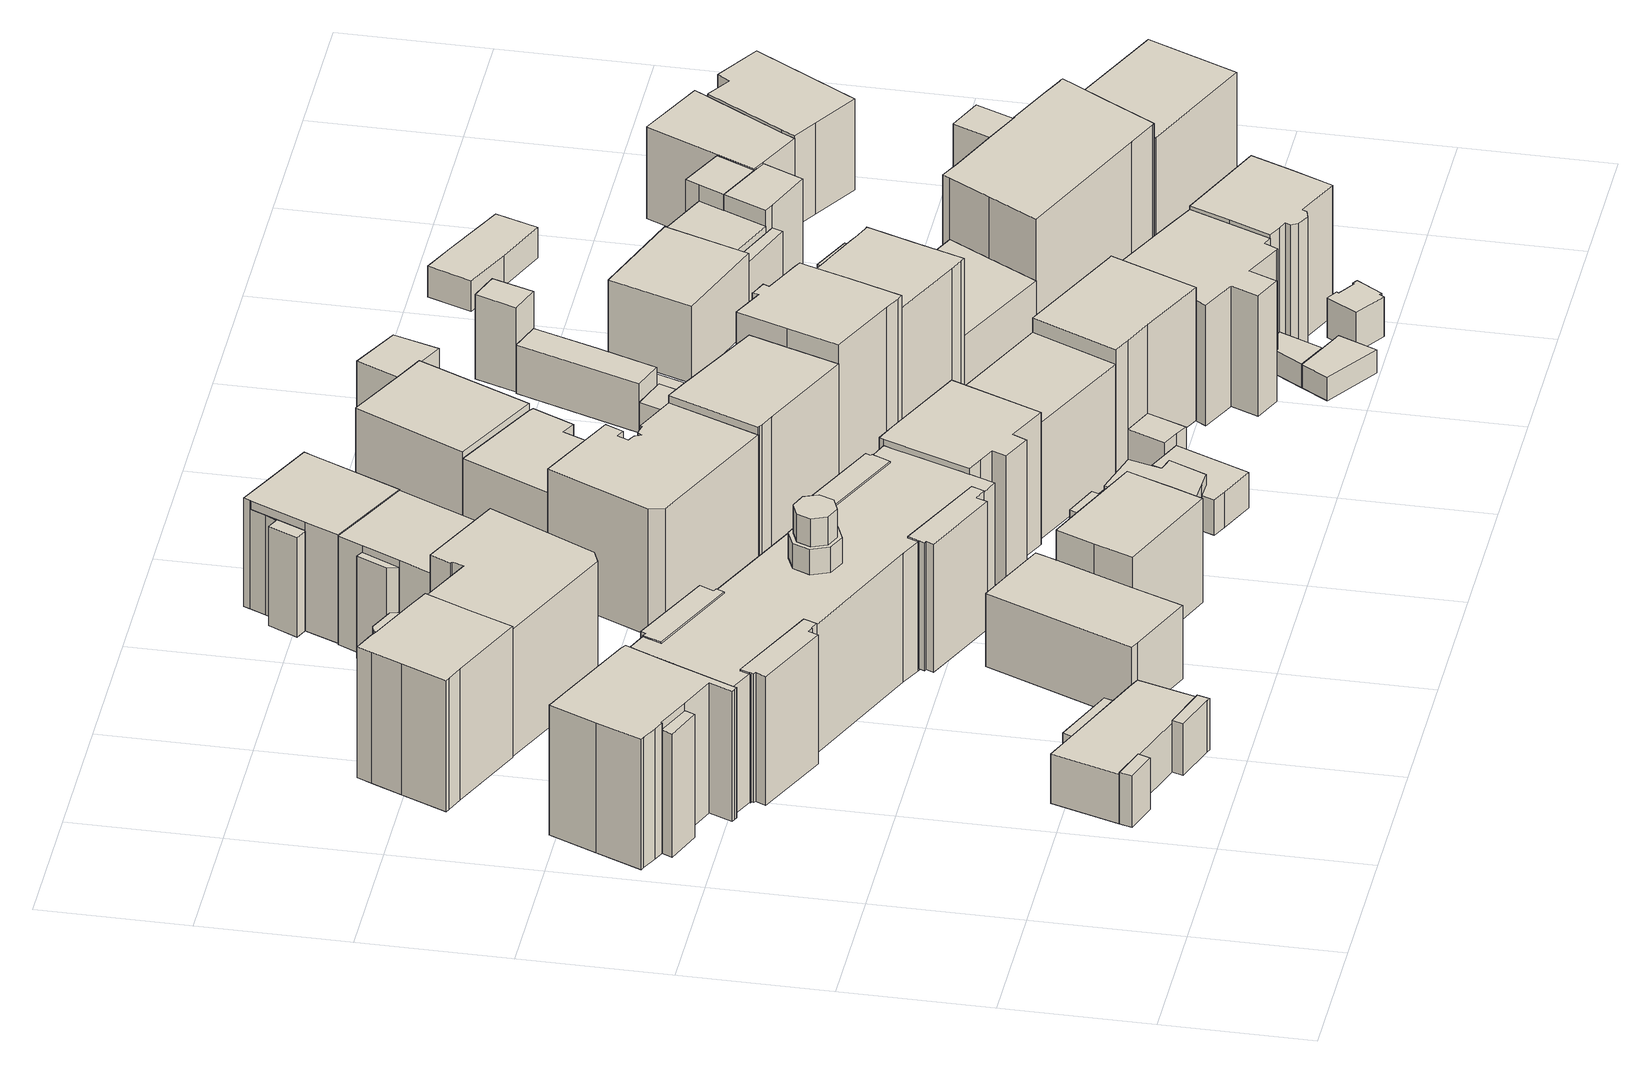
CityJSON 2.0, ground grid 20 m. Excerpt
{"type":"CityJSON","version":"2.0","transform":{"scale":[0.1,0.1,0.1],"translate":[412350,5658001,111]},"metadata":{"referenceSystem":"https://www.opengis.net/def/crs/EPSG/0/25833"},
"CityObjects":{
"building1":{"type":"Building","attributes":{"Gemeindeschluessel":14612000,"Geometrietyp2DReferenz":"3000","function":"31001_9998","roofType":"9999"},"children":["building1-1","building1-2"]},
"building1-1":{"type":"BuildingPart","attributes":{"Dachtyp_tdc":"tdcGableRoof","Dachneigung":31.34,"QualitaetDacherkennung":78,"Geometrietyp2DReferenz":"3000","measuredHeight":21.98,"roofType":"3100"},"parents":["building1"],"geometry":[{"type":"Solid","lod":"1","boundaries":[[[[0,1,2,3,4,5,6,7,8,9,10,11,12,13,14,15,16,17,18]],[[19,20,21,22,23,24,25,26,27,28,29,30,31,32,33,34,35,36,37]],[[18,20,19,0]],[[17,21,20,18]],[[16,22,21,17]],[[15,23,22,16]],[[14,24,23,15]],[[13,25,24,14]],[[12,26,25,13]],[[11,27,26,12]],[[10,28,27,11]],[[9,29,28,10]],[[8,30,29,9]],[[7,31,30,8]],[[6,32,31,7]],[[5,33,32,6]],[[4,34,33,5]],[[3,35,34,4]],[[2,36,35,3]],[[1,37,36,2]],[[0,19,37,1]]]]}]},
"building1-2":{"type":"BuildingPart","attributes":{"Dachtyp_tdc":"tdcPolyFlatRoof","Dachneigung":18.31,"QualitaetDacherkennung":36,"Geometrietyp2DReferenz":"3000","measuredHeight":18.27,"roofType":"2100"},"parents":["building1"],"geometry":[{"type":"Solid","lod":"1","boundaries":[[[[38,39,40,41,42]],[[22,43,44,24,23]],[[41,43,22,42]],[[40,44,43,41]],[[39,24,44,40]],[[38,23,24,39]],[[42,22,23,38]]]]}]},
"building2":{"type":"Building","attributes":{"Gemeindeschluessel":14612000,"Geometrietyp2DReferenz":"3000","function":"31001_9998","roofType":"9999"},"children":["building2-1","building2-2","building2-3","building2-4"]},
"building2-1":{"type":"BuildingPart","attributes":{"Dachtyp_tdc":"tdcPolyFlatRoof","Dachneigung":9.55,"QualitaetDacherkennung":53,"Geometrietyp2DReferenz":"3000","measuredHeight":7.69,"roofType":"2100"},"parents":["building2"],"geometry":[{"type":"Solid","lod":"1","boundaries":[[[[45,46,47,48,49]],[[50,51,52,53,54]],[[49,51,50,45]],[[48,52,51,49]],[[47,53,52,48]],[[46,54,53,47]],[[45,50,54,46]]]]}]},
"building2-2":{"type":"BuildingPart","attributes":{"Dachtyp_tdc":"tdcPolyFlatRoof","Dachneigung":11.74,"QualitaetDacherkennung":54,"Geometrietyp2DReferenz":"3000","measuredHeight":7.78,"roofType":"2100"},"parents":["building2"],"geometry":[{"type":"Solid","lod":"1","boundaries":[[[[55,56,57,58]],[[59,60,61,62]],[[58,60,59,55]],[[57,61,60,58]],[[56,62,61,57]],[[55,59,62,56]]]]}]},
"building2-3":{"type":"BuildingPart","attributes":{"Dachtyp_tdc":"tdcPolyFlatRoof","Dachneigung":2.65,"QualitaetDacherkennung":81,"Geometrietyp2DReferenz":"3000","measuredHeight":7.45,"roofType":"2100"},"parents":["building2"],"geometry":[{"type":"Solid","lod":"1","boundaries":[[[[63,64,65,66,67,68,69,70]],[[71,72,54,53,59,62,73,74]],[[69,72,71,70]],[[68,54,72,69]],[[67,53,54,68]],[[66,59,53,67]],[[65,62,59,66]],[[64,73,62,65]],[[63,74,73,64]],[[70,71,74,63]]]]}]},
"building2-4":{"type":"BuildingPart","attributes":{"Dachtyp_tdc":"tdcPolyFlatRoof","Dachneigung":0,"QualitaetDacherkennung":58,"Geometrietyp2DReferenz":"3000","measuredHeight":7,"roofType":"1000"},"parents":["building2"],"geometry":[{"type":"Solid","lod":"1","boundaries":[[[[75,76,77,78,79]],[[80,81,82,71,74]],[[79,81,80,75]],[[78,82,81,79]],[[77,71,82,78]],[[76,74,71,77]],[[75,80,74,76]]]]}]},
"building3":{"type":"Building","attributes":{"Gemeindeschluessel":14612000,"Geometrietyp2DReferenz":"3000","function":"31001_9998","roofType":"9999"},"children":["building3-1","building3-2"]},
"building3-1":{"type":"BuildingPart","attributes":{"Dachtyp_tdc":"tdcGableRoof","Dachneigung":33.35,"QualitaetDacherkennung":66,"Geometrietyp2DReferenz":"3000","measuredHeight":21.26,"roofType":"3100"},"parents":["building3"],"geometry":[{"type":"Solid","lod":"1","boundaries":[[[[83,84,85,86,87,88,89,90,91,92,93,94,95,96]],[[97,98,99,100,101,102,103,104,105,106,107,108,109,110]],[[96,98,97,83]],[[95,99,98,96]],[[94,100,99,95]],[[93,101,100,94]],[[92,102,101,93]],[[91,103,102,92]],[[90,104,103,91]],[[89,105,104,90]],[[88,106,105,89]],[[87,107,106,88]],[[86,108,107,87]],[[85,109,108,86]],[[84,110,109,85]],[[83,97,110,84]]]]}]},
"building3-2":{"type":"BuildingPart","attributes":{"Dachtyp_tdc":"tdcPolyFlatRoof","Dachneigung":29.99,"QualitaetDacherkennung":40,"Geometrietyp2DReferenz":"3000","measuredHeight":18.82,"roofType":"2100"},"parents":["building3"],"geometry":[{"type":"MultiSurface","lod":"1","boundaries":[[[111,112,113,114,115,116,117,118,119,120]],[[99,121,122,123,124,125,126,101,127,100]],[[120,121,99,111]],[[119,122,121,120]],[[118,123,122,119]],[[117,124,123,118]],[[116,125,124,117]],[[115,126,125,116]],[[114,101,126,115]],[[127,113,112,100]],[[111,99,100,112]]]}]},
"building4":{"type":"Building","attributes":{"name":"Rettungswache Dresden-Neustadt","Gemeindeschluessel":14612000,"QualitaetDacherkennung":100,"Geometrietyp2DReferenz":"3000","function":"31001_9998","roofType":"9999"},"children":["building4-1","building4-2","building4-3","building4-4","building4-5","building4-6","building4-7"]},
"building4-1":{"type":"BuildingPart","attributes":{"Dachtyp_tdc":"tdcGableRoof","Dachneigung":22.23,"QualitaetDacherkennung":100,"Geometrietyp2DReferenz":"3000","measuredHeight":20.16,"roofType":"3100"},"parents":["building4"],"geometry":[{"type":"Solid","lod":"1","boundaries":[[[[128,129,130,131,132,133,134,135,136,137,138,139]],[[140,141,142,143,144,145,146,147,148,149,150,151]],[[139,141,140,128]],[[138,142,141,139]],[[137,143,142,138]],[[136,144,143,137]],[[135,145,144,136]],[[134,146,145,135]],[[133,147,146,134]],[[132,148,147,133]],[[131,149,148,132]],[[130,150,149,131]],[[129,151,150,130]],[[128,140,151,129]]]]}]},
"building4-2":{"type":"BuildingPart","attributes":{"Dachtyp_tdc":"tdcGableRoof","Dachneigung":39.73,"QualitaetDacherkennung":100,"Geometrietyp2DReferenz":"3000","measuredHeight":22.32,"roofType":"3100"},"parents":["building4"],"geometry":[{"type":"Solid","lod":"1","boundaries":[[[[152,153,154,155,156,157,158,159,160,161,162,163,164,165,166,167,168,169,170,171,172,173,174,175,176,177,178]],[[179,180,181,182,183,184,185,186,187,188,189,190,191,192,193,194,195,196,197,198,199,200,201,202,203,204,205]],[[178,180,179,152]],[[177,181,180,178]],[[176,182,181,177]],[[175,183,182,176]],[[174,184,183,175]],[[173,185,184,174]],[[172,186,185,173]],[[171,187,186,172]],[[170,188,187,171]],[[169,189,188,170]],[[168,190,189,169]],[[167,191,190,168]],[[166,192,191,167]],[[165,193,192,166]],[[164,194,193,165]],[[163,195,194,164]],[[162,196,195,163]],[[161,197,196,162]],[[160,198,197,161]],[[159,199,198,160]],[[158,200,199,159]],[[157,201,200,158]],[[156,202,201,157]],[[155,203,202,156]],[[154,204,203,155]],[[153,205,204,154]],[[152,179,205,153]]]]}]},
"building4-3":{"type":"BuildingPart","attributes":{"Dachtyp_tdc":"tdcTentRoof","Dachneigung":33.72,"QualitaetDacherkennung":100,"Geometrietyp2DReferenz":"3000","measuredHeight":4.92,"roofType":"3500"},"parents":["building4"],"geometry":[{"type":"Solid","lod":"1","boundaries":[[[[206,207,208,209,210,211,212,213]],[[214,215,216,217,218,219,220,221]],[[213,215,214,206]],[[212,216,215,213]],[[211,217,216,212]],[[210,218,217,211]],[[209,219,218,210]],[[208,220,219,209]],[[207,221,220,208]],[[206,214,221,207]]]]}]},
"building4-4":{"type":"BuildingPart","attributes":{"Dachtyp_tdc":"tdcPolyFlatRoof","Dachneigung":0,"QualitaetDacherkennung":100,"Geometrietyp2DReferenz":"3000","measuredHeight":3.67,"roofType":"1000"},"parents":["building4"],"geometry":[{"type":"Solid","lod":"1","boundaries":[[[[222,223,224,225,226,227,228,229]],[[230,231,232,233,234,235,236,237]],[[229,231,230,222]],[[228,232,231,229]],[[227,233,232,228]],[[226,234,233,227]],[[225,235,234,226]],[[224,236,235,225]],[[223,237,236,224]],[[222,230,237,223]]]]}]},
"building4-5":{"type":"BuildingPart","attributes":{"Dachtyp_tdc":"tdcGableRoof","Dachneigung":22.23,"QualitaetDacherkennung":100,"Geometrietyp2DReferenz":"3000","measuredHeight":20.2,"roofType":"3100"},"parents":["building4"],"geometry":[{"type":"Solid","lod":"1","boundaries":[[[[238,239,240,241,242,243,244,245]],[[246,247,248,249,250,251,252,253]],[[245,247,246,238]],[[244,248,247,245]],[[243,249,248,244]],[[242,250,249,243]],[[241,251,250,242]],[[240,252,251,241]],[[239,253,252,240]],[[238,246,253,239]]]]}]},
"building4-6":{"type":"BuildingPart","attributes":{"Dachtyp_tdc":"tdcGableRoof","Dachneigung":22.23,"QualitaetDacherkennung":100,"Geometrietyp2DReferenz":"3000","measuredHeight":20.06,"roofType":"3100"},"parents":["building4"],"geometry":[{"type":"Solid","lod":"1","boundaries":[[[[254,255,256,257,258,259,260,261]],[[262,263,264,265,266,267,268,269]],[[261,263,262,254]],[[260,264,263,261]],[[259,265,264,260]],[[258,266,265,259]],[[257,267,266,258]],[[256,268,267,257]],[[255,269,268,256]],[[254,262,269,255]]]]}]},
"building4-7":{"type":"BuildingPart","attributes":{"Dachtyp_tdc":"tdcGableRoof","Dachneigung":22.23,"QualitaetDacherkennung":100,"Geometrietyp2DReferenz":"3000","measuredHeight":20.39,"roofType":"3100"},"parents":["building4"],"geometry":[{"type":"Solid","lod":"1","boundaries":[[[[270,271,272,273,274,275,276,277]],[[193,278,279,280,196,281,282,283]],[[277,278,193,270]],[[276,279,278,277]],[[275,280,279,276]],[[274,196,280,275]],[[273,281,196,274]],[[272,282,281,273]],[[271,283,282,272]],[[270,193,283,271]]]]}]},
"building5":{"type":"Building","attributes":{"Dachtyp_tdc":"tdcPolyFlatRoof","Gemeindeschluessel":14612000,"Dachneigung":2.91,"QualitaetDacherkennung":83,"Geometrietyp2DReferenz":"3000","measuredHeight":11.02,"function":"31001_9998","roofType":"2100"},"geometry":[{"type":"Solid","lod":"1","boundaries":[[[[284,285,286,287,288,289,290,291,292]],[[293,294,295,296,297,298,299,300,301]],[[292,294,293,284]],[[291,295,294,292]],[[290,296,295,291]],[[289,297,296,290]],[[288,298,297,289]],[[287,299,298,288]],[[286,300,299,287]],[[285,301,300,286]],[[284,293,301,285]]]]}]},
"building6":{"type":"Building","attributes":{"Dachtyp_tdc":"tdcFreeFormRoof","Gemeindeschluessel":14612000,"Dachneigung":18.65,"QualitaetDacherkennung":44,"Geometrietyp2DReferenz":"3000","measuredHeight":20.63,"function":"31001_9998","roofType":"5000"},"geometry":[{"type":"Solid","lod":"1","boundaries":[[[[302,303,304,305,306,307,308,309,310]],[[311,312,313,314,315,316,317,318,319]],[[310,312,311,302]],[[309,313,312,310]],[[308,314,313,309]],[[307,315,314,308]],[[306,316,315,307]],[[305,317,316,306]],[[304,318,317,305]],[[303,319,318,304]],[[302,311,319,303]]]]}]},
"building7":{"type":"Building","attributes":{"Gemeindeschluessel":14612000,"Geometrietyp2DReferenz":"3000","function":"31001_9998","roofType":"9999"},"children":["building7-1","building7-2"]},
"building7-1":{"type":"BuildingPart","attributes":{"Dachtyp_tdc":"tdcGableRoof","Dachneigung":30.8,"QualitaetDacherkennung":66,"Geometrietyp2DReferenz":"3000","measuredHeight":16.85,"roofType":"3100"},"parents":["building7"],"geometry":[{"type":"Solid","lod":"1","boundaries":[[[[320,321,322,323,324,325,326,327,328,329]],[[330,331,332,333,334,335,336,337,338,339]],[[329,330,339,320]],[[328,331,330,329]],[[327,332,331,328]],[[326,333,332,327]],[[325,334,333,326]],[[324,335,334,325]],[[323,336,335,324]],[[322,337,336,323]],[[321,338,337,322]],[[320,339,338,321]]]]}]},
"building7-2":{"type":"BuildingPart","attributes":{"Dachtyp_tdc":"tdcPolyFlatRoof","Dachneigung":27.62,"QualitaetDacherkennung":37,"Geometrietyp2DReferenz":"3000","measuredHeight":14.99,"roofType":"2100"},"parents":["building7"],"geometry":[{"type":"Solid","lod":"1","boundaries":[[[[340,341,342,343]],[[339,344,345,346]],[[342,344,339,343]],[[341,345,344,342]],[[340,346,345,341]],[[343,339,346,340]]]]}]},
"building8":{"type":"Building","attributes":{"Gemeindeschluessel":14612000,"Geometrietyp2DReferenz":"3000","function":"31001_9998","roofType":"9999"},"children":["building8-1","building8-2"]},
"building8-1":{"type":"BuildingPart","attributes":{"Dachtyp_tdc":"tdcPolyFlatRoof","Dachneigung":7.96,"QualitaetDacherkennung":36,"Geometrietyp2DReferenz":"3000","measuredHeight":15.25,"roofType":"2100"},"parents":["building8"],"geometry":[{"type":"Solid","lod":"1","boundaries":[[[[347,348,349,350]],[[351,352,353,354]],[[350,352,351,347]],[[349,353,352,350]],[[348,354,353,349]],[[347,351,354,348]]]]}]},
"building8-2":{"type":"BuildingPart","attributes":{"Dachtyp_tdc":"tdcGableRoof","Dachneigung":32.09,"QualitaetDacherkennung":72,"Geometrietyp2DReferenz":"3000","measuredHeight":17.97,"roofType":"3100"},"parents":["building8"],"geometry":[{"type":"Solid","lod":"1","boundaries":[[[[355,356,357,358,359,360,361,362]],[[351,363,364,365,366,367,368,352]],[[362,363,351,355]],[[361,364,363,362]],[[360,365,364,361]],[[359,366,365,360]],[[358,367,366,359]],[[357,368,367,358]],[[356,352,368,357]],[[355,351,352,356]]]]}]},
"building9":{"type":"Building","attributes":{"Gemeindeschluessel":14612000,"Geometrietyp2DReferenz":"3000","function":"31001_9998","roofType":"9999"},"children":["building9-1","building9-2"]},
"building9-1":{"type":"BuildingPart","attributes":{"Dachtyp_tdc":"tdcPolyFlatRoof","Dachneigung":6.67,"QualitaetDacherkennung":33,"Geometrietyp2DReferenz":"3000","measuredHeight":14.94,"roofType":"2100"},"parents":["building9"],"geometry":[{"type":"Solid","lod":"1","boundaries":[[[[369,370,371,372,373,374,375,376]],[[377,378,379,380,381,382,383,384]],[[376,378,377,369]],[[375,379,378,376]],[[374,380,379,375]],[[373,381,380,374]],[[372,382,381,373]],[[371,383,382,372]],[[370,384,383,371]],[[369,377,384,370]]]]}]},
"building9-2":{"type":"BuildingPart","attributes":{"Dachtyp_tdc":"tdcGableRoof","Dachneigung":32.12,"QualitaetDacherkennung":69,"Geometrietyp2DReferenz":"3000","measuredHeight":17.84,"roofType":"3100"},"parents":["building9"],"geometry":[{"type":"Solid","lod":"1","boundaries":[[[[385,386,387,388,389,390,391,392,393,394,395,396]],[[377,384,383,397,398,399,400,401,402,403,404,378]],[[396,384,377,385]],[[395,383,384,396]],[[394,397,383,395]],[[393,398,397,394]],[[392,399,398,393]],[[391,400,399,392]],[[390,401,400,391]],[[389,402,401,390]],[[388,403,402,389]],[[387,404,403,388]],[[386,378,404,387]],[[385,377,378,386]]]]}]},
"building10":{"type":"Building","attributes":{"Dachtyp_tdc":"tdcFreeFormRoof","Gemeindeschluessel":14612000,"Dachneigung":31.25,"QualitaetDacherkennung":46,"Geometrietyp2DReferenz":"3000","measuredHeight":21.63,"function":"31001_9998","roofType":"5000"},"geometry":[{"type":"Solid","lod":"1","boundaries":[[[[405,406,407,408,409,410,411,412,413,414,415,416,417,418]],[[419,420,421,422,423,424,425,426,427,428,429,430,431,432]],[[418,420,419,405]],[[417,421,420,418]],[[416,422,421,417]],[[415,423,422,416]],[[414,424,423,415]],[[413,425,424,414]],[[412,426,425,413]],[[411,427,426,412]],[[410,428,427,411]],[[409,429,428,410]],[[408,430,429,409]],[[407,431,430,408]],[[406,432,431,407]],[[405,419,432,406]]]]}]},
"building11":{"type":"Building","attributes":{"Dachtyp_tdc":"tdcFreeFormRoof","Gemeindeschluessel":14612000,"Dachneigung":33.17,"QualitaetDacherkennung":41,"Geometrietyp2DReferenz":"3000","measuredHeight":21.56,"function":"31001_9998","roofType":"5000"},"geometry":[{"type":"Solid","lod":"1","boundaries":[[[[433,434,435,436,437,438,439,440,441,442,443,444]],[[445,446,447,448,449,450,451,452,453,454,455,456]],[[444,446,445,433]],[[443,447,446,444]],[[442,448,447,443]],[[441,449,448,442]],[[440,450,449,441]],[[439,451,450,440]],[[438,452,451,439]],[[437,453,452,438]],[[436,454,453,437]],[[435,455,454,436]],[[434,456,455,435]],[[433,445,456,434]]]]}]},
"building12":{"type":"Building","attributes":{"Dachtyp_tdc":"tdcFreeFormRoof","Gemeindeschluessel":14612000,"Dachneigung":41.66,"QualitaetDacherkennung":9,"Geometrietyp2DReferenz":"3000","measuredHeight":7.85,"function":"31001_9998","roofType":"5000"},"geometry":[{"type":"Solid","lod":"1","boundaries":[[[[457,458,459,460,461,462,463,464,465,466,467,468,469]],[[470,471,472,473,474,475,476,477,478,479,480,481,482]],[[469,471,470,457]],[[468,472,471,469]],[[467,473,472,468]],[[466,474,473,467]],[[465,475,474,466]],[[464,476,475,465]],[[463,477,476,464]],[[462,478,477,463]],[[461,479,478,462]],[[460,480,479,461]],[[459,481,480,460]],[[458,482,481,459]],[[457,470,482,458]]]]}]},
"building13":{"type":"Building","attributes":{"Dachtyp_tdc":"tdcFreeFormRoof","Gemeindeschluessel":14612000,"Dachneigung":37.62,"QualitaetDacherkennung":59,"Geometrietyp2DReferenz":"3000","measuredHeight":18.32,"function":"31001_9998","roofType":"5000"},"geometry":[{"type":"Solid","lod":"1","boundaries":[[[[483,484,485,486,487,488,489]],[[490,491,492,493,494,495,496]],[[489,491,490,483]],[[488,492,491,489]],[[487,493,492,488]],[[486,494,493,487]],[[485,495,494,486]],[[484,496,495,485]],[[483,490,496,484]]]]}]},
"building14":{"type":"Building","attributes":{"Dachtyp_tdc":"tdcFreeFormRoof","Gemeindeschluessel":14612000,"Dachneigung":25.5,"QualitaetDacherkennung":70,"Geometrietyp2DReferenz":"3000","measuredHeight":8.35,"function":"31001_9998","roofType":"5000"},"geometry":[{"type":"Solid","lod":"1","boundaries":[[[[497,498,499,500,501,502,503,504,505]],[[506,507,508,509,510,511,512,513,514]],[[505,507,506,497]],[[504,508,507,505]],[[503,509,508,504]],[[502,510,509,503]],[[501,511,510,502]],[[500,512,511,501]],[[499,513,512,500]],[[498,514,513,499]],[[497,506,514,498]]]]}]},
"building15":{"type":"Building","attributes":{"Gemeindeschluessel":14612000,"Geometrietyp2DReferenz":"3000","function":"31001_9998","roofType":"9999"},"children":["building15-1","building15-2"]},
"building15-1":{"type":"BuildingPart","attributes":{"Dachtyp_tdc":"tdcFreeFormRoof","Dachneigung":78.25,"QualitaetDacherkennung":22,"Geometrietyp2DReferenz":"3000","measuredHeight":20.74,"roofType":"5000"},"parents":["building15"],"geometry":[{"type":"Solid","lod":"1","boundaries":[[[[515,516,517,518,519,520,521,522]],[[523,524,525,526,527,528,529,530]],[[522,524,523,515]],[[521,525,524,522]],[[520,526,525,521]],[[519,527,526,520]],[[518,528,527,519]],[[517,529,528,518]],[[516,530,529,517]],[[515,523,530,516]]]]}]},
"building15-2":{"type":"BuildingPart","attributes":{"Dachtyp_tdc":"tdcCutGableRoof","Dachneigung":0.175,"QualitaetDacherkennung":65,"Geometrietyp2DReferenz":"3000","measuredHeight":21.73,"roofType":"9999"},"parents":["building15"],"geometry":[{"type":"Solid","lod":"1","boundaries":[[[[531,532,533,534,535,536,537,538,539]],[[540,529,528,541,542,543,544,545,546]],[[539,529,540,531]],[[538,528,529,539]],[[537,541,528,538]],[[536,542,541,537]],[[535,543,542,536]],[[534,544,543,535]],[[533,545,544,534]],[[532,546,545,533]],[[531,540,546,532]]]]}]},
"building16":{"type":"Building","attributes":{"Dachtyp_tdc":"tdcGableRoof","Gemeindeschluessel":14612000,"Dachneigung":34.98,"QualitaetDacherkennung":47,"Geometrietyp2DReferenz":"3000","measuredHeight":19.14,"function":"31001_9998","roofType":"3100"},"geometry":[{"type":"Solid","lod":"1","boundaries":[[[[547,548,549,550]],[[445,551,552,446]],[[550,551,445,547]],[[549,552,551,550]],[[548,446,552,549]],[[547,445,446,548]]]]}]},
"building17":{"type":"Building","attributes":{"Dachtyp_tdc":"tdcGableRoof","Gemeindeschluessel":14612000,"Dachneigung":36,"QualitaetDacherkennung":70,"Geometrietyp2DReferenz":"3000","measuredHeight":18.4,"function":"31001_9998","roofType":"3100"},"geometry":[{"type":"Solid","lod":"1","boundaries":[[[[553,554,555,556,557]],[[558,559,560,561,562]],[[557,559,558,553]],[[556,560,559,557]],[[555,561,560,556]],[[554,562,561,555]],[[553,558,562,554]]]]}]},
"building18":{"type":"Building","attributes":{"Dachtyp_tdc":"tdcFreeFormRoof","Gemeindeschluessel":14612000,"Dachneigung":56.44,"QualitaetDacherkennung":17,"Geometrietyp2DReferenz":"3000","measuredHeight":8.35,"function":"31001_9998","roofType":"5000"},"geometry":[{"type":"Solid","lod":"1","boundaries":[[[[563,564,565,566,567]],[[568,569,570,571,572]],[[567,569,568,563]],[[566,570,569,567]],[[565,571,570,566]],[[564,572,571,565]],[[563,568,572,564]]]]}]},
"building19":{"type":"Building","attributes":{"Dachtyp_tdc":"tdcGableRoof","Gemeindeschluessel":14612000,"Dachneigung":11.2,"QualitaetDacherkennung":62,"Geometrietyp2DReferenz":"3000","measuredHeight":22.81,"function":"31001_9998","roofType":"3100"},"geometry":[{"type":"Solid","lod":"1","boundaries":[[[[573,574,575,576,577,578,579,580,581,582,583,584,585,586,587,588]],[[589,590,591,592,593,594,595,596,597,598,599,600,601,602,603,604]],[[588,590,589,573]],[[587,591,590,588]],[[586,592,591,587]],[[585,593,592,586]],[[584,594,593,585]],[[583,595,594,584]],[[582,596,595,583]],[[581,597,596,582]],[[580,598,597,581]],[[579,599,598,580]],[[578,600,599,579]],[[577,601,600,578]],[[576,602,601,577]],[[575,603,602,576]],[[574,604,603,575]],[[573,589,604,574]]]]}]},
"building20":{"type":"Building","attributes":{"Dachtyp_tdc":"tdcFreeFormRoof","Gemeindeschluessel":14612000,"Dachneigung":36.14,"QualitaetDacherkennung":70,"Geometrietyp2DReferenz":"3000","measuredHeight":21.71,"function":"31001_9998","roofType":"5000"},"geometry":[{"type":"Solid","lod":"1","boundaries":[[[[605,606,607,608,609,610,611]],[[612,613,614,615,616,617,618]],[[611,613,612,605]],[[610,614,613,611]],[[609,615,614,610]],[[608,616,615,609]],[[607,617,616,608]],[[606,618,617,607]],[[605,612,618,606]]]]}]},
"building21":{"type":"Building","attributes":{"Dachtyp_tdc":"tdcFreeFormRoof","Gemeindeschluessel":14612000,"Dachneigung":11.47,"QualitaetDacherkennung":25,"Geometrietyp2DReferenz":"3000","measuredHeight":4.88,"function":"31001_9998","roofType":"5000"},"geometry":[{"type":"Solid","lod":"1","boundaries":[[[[619,620,621,622,623,624,625,626]],[[603,627,628,629,630,590,589,604]],[[626,627,603,619]],[[625,628,627,626]],[[624,629,628,625]],[[623,630,629,624]],[[622,590,630,623]],[[621,589,590,622]],[[620,604,589,621]],[[619,603,604,620]]]]}]},
"building22":{"type":"Building","attributes":{"Dachtyp_tdc":"tdcPolyFlatRoof","Gemeindeschluessel":14612000,"Dachneigung":31.21,"QualitaetDacherkennung":57,"Geometrietyp2DReferenz":"3000","measuredHeight":17.57,"function":"31001_9998","roofType":"2100"},"geometry":[{"type":"Solid","lod":"1","boundaries":[[[[631,632,633,634,635]],[[636,637,638,639,640]],[[635,637,636,631]],[[634,638,637,635]],[[633,639,638,634]],[[632,640,639,633]],[[631,636,640,632]]]]}]},
"building23":{"type":"Building","attributes":{"Dachtyp_tdc":"tdcPolyFlatRoof","Gemeindeschluessel":14612000,"Dachneigung":4.55,"QualitaetDacherkennung":79,"Geometrietyp2DReferenz":"3000","measuredHeight":4.57,"function":"31001_9998","roofType":"2100"},"geometry":[{"type":"Solid","lod":"1","boundaries":[[[[641,642,643,644,645,646,647]],[[648,649,650,651,652,653,654]],[[647,649,648,641]],[[646,650,649,647]],[[645,651,650,646]],[[644,652,651,645]],[[643,653,652,644]],[[642,654,653,643]],[[641,648,654,642]]]]}]},
"building24":{"type":"Building","attributes":{"Gemeindeschluessel":14612000,"Geometrietyp2DReferenz":"3000","function":"31001_9998","roofType":"9999"},"children":["building24-1","building24-2"]},
"building24-1":{"type":"BuildingPart","attributes":{"Dachtyp_tdc":"tdcPolyFlatRoof","Dachneigung":29.5,"QualitaetDacherkennung":36,"Geometrietyp2DReferenz":"3000","measuredHeight":19.53,"roofType":"2100"},"parents":["building24"],"geometry":[{"type":"Solid","lod":"1","boundaries":[[[[655,656,657,658]],[[659,660,661,662]],[[658,660,659,655]],[[657,661,660,658]],[[656,662,661,657]],[[655,659,662,656]]]]}]},
"building24-2":{"type":"BuildingPart","attributes":{"Dachtyp_tdc":"tdcGableRoof","Dachneigung":30.58,"QualitaetDacherkennung":68,"Geometrietyp2DReferenz":"3000","measuredHeight":22.21,"roofType":"3100"},"parents":["building24"],"geometry":[{"type":"Solid","lod":"1","boundaries":[[[[663,664,665,666,667,668,669,670,671,672,673,674,675]],[[676,677,678,679,680,659,662,681,682,683,684,685,686]],[[675,677,676,663]],[[674,678,677,675]],[[673,679,678,674]],[[672,680,679,673]],[[671,659,680,672]],[[670,662,659,671]],[[669,681,662,670]],[[668,682,681,669]],[[667,683,682,668]],[[666,684,683,667]],[[665,685,684,666]],[[664,686,685,665]],[[663,676,686,664]]]]}]},
"building25":{"type":"Building","attributes":{"Gemeindeschluessel":14612000,"Geometrietyp2DReferenz":"3000","function":"31001_9998","roofType":"9999"},"children":["building25-1","building25-2"]},
"building25-1":{"type":"BuildingPart","attributes":{"Dachtyp_tdc":"tdcPolyFlatRoof","Dachneigung":4.6,"QualitaetDacherkennung":59,"Geometrietyp2DReferenz":"3000","measuredHeight":3.79,"roofType":"2100"},"parents":["building25"],"geometry":[{"type":"Solid","lod":"1","boundaries":[[[[687,688,689,690,691]],[[692,693,694,695,696]],[[691,693,692,687]],[[690,694,693,691]],[[689,695,694,690]],[[688,696,695,689]],[[687,692,696,688]]]]}]},
"building25-2":{"type":"BuildingPart","attributes":{"Dachtyp_tdc":"tdcPolyFlatRoof","Dachneigung":3.39,"QualitaetDacherkennung":43,"Geometrietyp2DReferenz":"3000","measuredHeight":3.64,"roofType":"2100"},"parents":["building25"],"geometry":[{"type":"Solid","lod":"1","boundaries":[[[[697,698,699,700,701,702,703]],[[692,704,705,706,707,708,693]],[[703,704,692,697]],[[702,705,704,703]],[[701,706,705,702]],[[700,707,706,701]],[[699,708,707,700]],[[698,693,708,699]],[[697,692,693,698]]]]}]},
"building26":{"type":"Building","attributes":{"Dachtyp_tdc":"tdcFreeFormRoof","Gemeindeschluessel":14612000,"Dachneigung":33.76,"QualitaetDacherkennung":68,"Geometrietyp2DReferenz":"3000","measuredHeight":21.31,"function":"31001_9998","roofType":"5000"},"geometry":[{"type":"Solid","lod":"1","boundaries":[[[[709,710,711,712,713,714,715,716,717,718,719,720,721,722]],[[723,724,725,726,727,728,729,730,731,732,733,734,735,736]],[[722,724,723,709]],[[721,725,724,722]],[[720,726,725,721]],[[719,727,726,720]],[[718,728,727,719]],[[717,729,728,718]],[[716,730,729,717]],[[715,731,730,716]],[[714,732,731,715]],[[713,733,732,714]],[[712,734,733,713]],[[711,735,734,712]],[[710,736,735,711]],[[709,723,736,710]]]]}]},
"building27":{"type":"Building","attributes":{"Dachtyp_tdc":"tdcPolyFlatRoof","Gemeindeschluessel":14612000,"Dachneigung":0,"QualitaetDacherkennung":66,"Geometrietyp2DReferenz":"3000","measuredHeight":3.94,"function":"31001_9998","roofType":"1000"},"geometry":[{"type":"Solid","lod":"1","boundaries":[[[[737,738,739,740,741,742]],[[743,744,745,746,747,748]],[[742,744,743,737]],[[741,745,744,742]],[[740,746,745,741]],[[739,747,746,740]],[[738,748,747,739]],[[737,743,748,738]]]]}]},
"building28":{"type":"Building","attributes":{"Dachtyp_tdc":"tdcPolyFlatRoof","Gemeindeschluessel":14612000,"Dachneigung":33.69,"QualitaetDacherkennung":49,"Geometrietyp2DReferenz":"3000","measuredHeight":8.5,"function":"31001_9998","roofType":"2100"},"geometry":[{"type":"Solid","lod":"1","boundaries":[[[[749,750,751,752,753,754]],[[755,653,652,756,757,758]],[[754,653,755,749]],[[753,652,653,754]],[[752,756,652,753]],[[751,757,756,752]],[[750,758,757,751]],[[749,755,758,750]]]]}]},
"building29":{"type":"Building","attributes":{"Dachtyp_tdc":"tdcFreeFormRoof","Gemeindeschluessel":14612000,"Dachneigung":63.62,"QualitaetDacherkennung":7,"Geometrietyp2DReferenz":"3000","measuredHeight":14.37,"function":"31001_9998","roofType":"5000"},"geometry":[{"type":"Solid","lod":"1","boundaries":[[[[759,760,761,762]],[[763,764,765,766]],[[762,764,763,759]],[[761,765,764,762]],[[760,766,765,761]],[[759,763,766,760]]]]}]},
"building30":{"type":"Building","attributes":{"Dachtyp_tdc":"tdcPolyFlatRoof","Gemeindeschluessel":14612000,"Dachneigung":0,"QualitaetDacherkennung":69,"Geometrietyp2DReferenz":"3000","measuredHeight":9.26,"function":"31001_9998","roofType":"1000"},"geometry":[{"type":"Solid","lod":"1","boundaries":[[[[767,768,769,770]],[[771,772,773,774]],[[770,772,771,767]],[[769,773,772,770]],[[768,774,773,769]],[[767,771,774,768]]]]}]},
"building31":{"type":"Building","attributes":{"Dachtyp_tdc":"tdcFreeFormRoof","Gemeindeschluessel":14612000,"Dachneigung":18.27,"QualitaetDacherkennung":72,"Geometrietyp2DReferenz":"3000","measuredHeight":6.38,"function":"31001_9998","roofType":"5000"},"geometry":[{"type":"Solid","lod":"1","boundaries":[[[[775,776,777,778,779,780,781,782,783,784]],[[785,786,787,788,789,790,791,792,793,794]],[[784,786,785,775]],[[783,787,786,784]],[[782,788,787,783]],[[781,789,788,782]],[[780,790,789,781]],[[779,791,790,780]],[[778,792,791,779]],[[777,793,792,778]],[[776,794,793,777]],[[775,785,794,776]]]]}]},
"building32":{"type":"Building","attributes":{"Dachtyp_tdc":"tdcGableRoof","Gemeindeschluessel":14612000,"Dachneigung":30.97,"QualitaetDacherkennung":72,"Geometrietyp2DReferenz":"3000","measuredHeight":21.3,"function":"31001_9998","roofType":"3100"},"geometry":[{"type":"Solid","lod":"1","boundaries":[[[[795,796,797,798,799,800,801,802,803,804,805,806,807]],[[808,809,810,811,812,813,814,815,816,817,818,819,820]],[[807,809,808,795]],[[806,810,809,807]],[[805,811,810,806]],[[804,812,811,805]],[[803,813,812,804]],[[802,814,813,803]],[[801,815,814,802]],[[800,816,815,801]],[[799,817,816,800]],[[798,818,817,799]],[[797,819,818,798]],[[796,820,819,797]],[[795,808,820,796]]]]}]},
"building33":{"type":"Building","attributes":{"Dachtyp_tdc":"tdcPolyFlatRoof","Gemeindeschluessel":14612000,"Dachneigung":0,"QualitaetDacherkennung":49,"Geometrietyp2DReferenz":"3000","measuredHeight":11.15,"function":"31001_9998","roofType":"1000"},"geometry":[{"type":"Solid","lod":"1","boundaries":[[[[821,822,823,824]],[[825,826,827,828]],[[824,826,825,821]],[[823,827,826,824]],[[822,828,827,823]],[[821,825,828,822]]]]}]},
"building34":{"type":"Building","attributes":{"Gemeindeschluessel":14612000,"Geometrietyp2DReferenz":"3000","function":"31001_9998","roofType":"9999"},"children":["building34-1","building34-2"]},
"building34-1":{"type":"BuildingPart","attributes":{"Dachtyp_tdc":"tdcGableRoof","Dachneigung":16.68,"QualitaetDacherkennung":56,"Geometrietyp2DReferenz":"3000","measuredHeight":19.14,"roofType":"3100"},"parents":["building34"],"geometry":[{"type":"Solid","lod":"1","boundaries":[[[[829,830,831,832]],[[833,834,835,836]],[[832,834,833,829]],[[831,835,834,832]],[[830,836,835,831]],[[829,833,836,830]]]]}]},
"building34-2":{"type":"BuildingPart","attributes":{"Dachtyp_tdc":"tdcGableRoof","Dachneigung":38.56,"QualitaetDacherkennung":32,"Geometrietyp2DReferenz":"3000","measuredHeight":22.03,"roofType":"3100"},"parents":["building34"],"geometry":[{"type":"Solid","lod":"1","boundaries":[[[[837,838,839,840,841,842,843,844,845,846,847,848,849,850,851,852,853]],[[854,835,834,855,856,857,858,859,860,861,862,863,864,865,866,867,868]],[[853,835,854,837]],[[852,834,835,853]],[[851,855,834,852]],[[850,856,855,851]],[[849,857,856,850]],[[848,858,857,849]],[[847,859,858,848]],[[846,860,859,847]],[[845,861,860,846]],[[844,862,861,845]],[[843,863,862,844]],[[842,864,863,843]],[[841,865,864,842]],[[840,866,865,841]],[[839,867,866,840]],[[838,868,867,839]],[[837,854,868,838]]]]}]},
"building35":{"type":"Building","attributes":{"Dachtyp_tdc":"tdcHipAndGableRoof","Gemeindeschluessel":14612000,"Dachneigung":23.12,"QualitaetDacherkennung":7,"Geometrietyp2DReferenz":"3000","measuredHeight":6.45,"function":"31001_9998","roofType":"5000"},"geometry":[{"type":"Solid","lod":"1","boundaries":[[[[869,870,871,872,873,874,875]],[[876,877,878,879,880,881,882]],[[875,877,876,869]],[[874,878,877,875]],[[873,879,878,874]],[[872,880,879,873]],[[871,881,880,872]],[[870,882,881,871]],[[869,876,882,870]]]]}]},
"building36":{"type":"Building","attributes":{"Gemeindeschluessel":14612000,"Geometrietyp2DReferenz":"3000","function":"31001_9998","roofType":"9999"},"children":["building36-1","building36-2","building36-3","building36-4","building36-5"]},
"building36-1":{"type":"BuildingPart","attributes":{"Dachtyp_tdc":"tdcPolyFlatRoof","Dachneigung":0,"QualitaetDacherkennung":36,"Geometrietyp2DReferenz":"3000","measuredHeight":9.88,"roofType":"1000"},"parents":["building36"],"geometry":[{"type":"Solid","lod":"1","boundaries":[[[[883,884,885,886]],[[887,888,826,889]],[[886,888,887,883]],[[885,826,888,886]],[[884,889,826,885]],[[883,887,889,884]]]]}]},
"building36-2":{"type":"BuildingPart","attributes":{"Dachtyp_tdc":"tdcPolyFlatRoof","Dachneigung":0,"QualitaetDacherkennung":63,"Geometrietyp2DReferenz":"3000","measuredHeight":13.18,"roofType":"1000"},"parents":["building36"],"geometry":[{"type":"Solid","lod":"1","boundaries":[[[[890,891,892,893,894]],[[895,896,897,898,899]],[[894,896,895,890]],[[893,897,896,894]],[[892,898,897,893]],[[891,899,898,892]],[[890,895,899,891]]]]}]},
"building36-3":{"type":"BuildingPart","attributes":{"Dachtyp_tdc":"tdcHipRoof","Dachneigung":10.02,"QualitaetDacherkennung":20,"Geometrietyp2DReferenz":"3000","measuredHeight":14.24,"roofType":"3200"},"parents":["building36"],"geometry":[{"type":"Solid","lod":"1","boundaries":[[[[900,901,902,903,904,905,906,907]],[[908,909,895,899,910,911,912,913]],[[907,909,908,900]],[[906,895,909,907]],[[905,899,895,906]],[[904,910,899,905]],[[903,911,910,904]],[[902,912,911,903]],[[901,913,912,902]],[[900,908,913,901]]]]}]},
"building36-4":{"type":"BuildingPart","attributes":{"Dachtyp_tdc":"tdcGableRoof","Dachneigung":16.56,"QualitaetDacherkennung":14,"Geometrietyp2DReferenz":"3000","measuredHeight":12.27,"roofType":"3100"},"parents":["building36"],"geometry":[{"type":"Solid","lod":"1","boundaries":[[[[914,915,916,917]],[[918,889,825,897]],[[917,889,918,914]],[[916,825,889,917]],[[915,897,825,916]],[[914,918,897,915]]]]}]},
"building36-5":{"type":"BuildingPart","attributes":{"Dachtyp_tdc":"tdcPolyFlatRoof","Dachneigung":0,"QualitaetDacherkennung":48,"Geometrietyp2DReferenz":"3000","measuredHeight":13.24,"roofType":"1000"},"parents":["building36"],"geometry":[{"type":"Solid","lod":"1","boundaries":[[[[919,894,920,921,922]],[[909,923,887,918,896]],[[922,923,909,919]],[[921,887,923,922]],[[920,918,887,921]],[[894,896,918,920]],[[919,909,896,894]]]]}]},
"building37":{"type":"Building","attributes":{"Dachtyp_tdc":"tdcFreeFormRoof","Gemeindeschluessel":14612000,"Dachneigung":27.69,"QualitaetDacherkennung":53,"Geometrietyp2DReferenz":"3000","measuredHeight":19.3,"function":"31001_9998","roofType":"5000"},"geometry":[{"type":"Solid","lod":"1","boundaries":[[[[924,925,926,927,928,929]],[[930,931,932,933,934,935]],[[929,931,930,924]],[[928,932,931,929]],[[927,933,932,928]],[[926,934,933,927]],[[925,935,934,926]],[[924,930,935,925]]]]}]},
"building38":{"type":"Building","attributes":{"Dachtyp_tdc":"tdcPolyFlatRoof","Gemeindeschluessel":14612000,"Dachneigung":24.08,"QualitaetDacherkennung":65,"Geometrietyp2DReferenz":"3000","measuredHeight":15.84,"function":"31001_9998","roofType":"2100"},"geometry":[{"type":"Solid","lod":"1","boundaries":[[[[936,937,938,939,940,941,942,943]],[[944,945,946,947,948,949,950,951]],[[943,945,944,936]],[[942,946,945,943]],[[941,947,946,942]],[[940,948,947,941]],[[939,949,948,940]],[[938,950,949,939]],[[937,951,950,938]],[[936,944,951,937]]]]}]}
},
"vertices":[
[134,589,214],[139,587,214],[141,592,214],[179,677,214],[205,733,214],[207,738,214],[201,742,214],[86,793,214],[65,802,214],[59,805,214],[30,741,214],[3,680,214],[9,678,214],[30,668,214],[44,662,214],[45,663,214],[92,643,214],[143,622,214],[130,591,214],[134,589,24],[130,591,24],[143,622,24],[92,643,24],[45,663,24],[44,662,24],[30,668,24],[9,678,24],[3,680,24],[30,741,24],[59,805,24],[65,802,24],[86,793,24],[201,742,24],[207,738,24],[205,733,24],[179,677,24],[141,592,24],[139,587,24],
[45,663,204],[44,662,204],[37,648,204],[86,629,204],[92,643,204],[86,629,24],[37,648,24],
[416,50,85],[421,66,85],[359,86,85],[354,71,85],[411,52,85],[416,50,10],[411,52,10],[354,71,10],[359,86,10],[421,66,10],
[278,113,85],[233,128,85],[228,111,85],[272,97,85],[278,113,10],[272,97,10],[228,111,10],[233,128,10],
[310,200,82],[263,219,82],[233,128,82],[278,113,82],[359,86,82],[421,66,82],[445,145,82],[434,150,82],[434,150,10],[445,145,10],[263,219,10],[310,200,10],
[316,214,79],[310,200,79],[434,150,79],[398,165,79],[403,179,79],[316,214,10],[403,179,10],[398,165,10],
[149,1057,215],[142,1060,215],[133,1040,215],[114,999,215],[87,939,215],[93,936,215],[116,927,215],[222,881,215],[248,940,215],[275,1000,215],[245,1014,215],[177,1044,215],[178,1044,215],[170,1048,215],[149,1057,24],[170,1048,24],[178,1044,24],[177,1044,24],[245,1014,24],[275,1000,24],[248,940,24],[222,881,24],[116,927,24],[93,936,24],[87,939,24],[114,999,24],[133,1040,24],[142,1060,24],
[178,1044,206],[177,1044,206],[237,1017,206],[245,1014,206],[237,1018,206],[241,1027,206],[238,1037,206],[204,1052,206],[194,1049,206],[190,1039,206],[190,1039,24],[194,1049,24],[204,1052,24],[238,1037,24],[241,1027,24],[237,1018,24],[237,1017,24],
[297,517,215],[304,534,215],[179,590,215],[174,578,215],[174,577,215],[172,572,215],[175,570,215],[168,556,215],[272,510,215],[278,524,215],[285,520,215],[286,521,215],[297,517,27],[286,521,27],[285,520,27],[278,524,27],[272,510,27],[168,556,27],[175,570,27],[172,572,27],[174,577,27],[174,578,27],[179,590,27],[304,534,27],
[651,363,213],[663,394,213],[663,395,213],[677,430,213],[702,498,213],[707,510,213],[682,520,213],[677,509,213],[561,561,213],[560,559,213],[346,654,213],[348,657,213],[227,711,213],[232,721,213],[206,732,213],[201,722,213],[172,656,213],[143,591,213],[174,577,213],[173,576,213],[298,520,213],[297,517,213],[474,442,213],[502,429,213],[628,373,213],[627,370,213],[650,361,213],[651,363,25],[650,361,25],[627,370,25],[628,373,25],[502,429,25],[474,442,25],[297,517,25],[298,520,25],[173,576,25],[174,577,25],[143,591,25],[172,656,25],[201,722,25],[206,732,25],[232,721,25],[227,711,25],[348,657,25],[346,654,25],[560,559,25],[561,561,25],[677,509,25],[682,520,25],[707,510,25],[702,498,25],[677,430,25],[663,395,25],[663,394,25],
[445,523,300],[453,543,300],[445,562,300],[425,570,300],[406,562,300],[398,543,300],[406,523,300],[425,515,300],[445,523,259],[425,515,259],[406,523,259],[398,543,259],[406,562,259],[425,570,259],[445,562,259],[453,543,259],
[449,519,259],[459,543,259],[449,566,259],[425,576,259],[402,566,259],[392,543,259],[402,519,259],[425,509,259],[449,519,222],[425,509,222],[402,519,222],[392,543,222],[402,566,222],[425,576,222],[449,566,222],[459,543,222],
[552,563,215],[546,551,215],[671,495,215],[682,520,215],[680,521,215],[683,528,215],[569,579,215],[560,559,215],[552,563,27],[560,559,27],[569,579,27],[683,528,27],[680,521,27],[682,520,27],[671,495,27],[546,551,27],
[627,370,215],[634,387,215],[509,443,215],[499,420,215],[502,419,215],[498,409,215],[604,362,215],[610,377,215],[627,370,28],[610,377,28],[604,362,28],[498,409,28],[502,419,28],[499,420,28],[509,443,28],[634,387,28],
[232,721,215],[221,696,215],[346,641,215],[351,652,215],[346,654,215],[355,673,215],[240,725,215],[237,718,215],[237,718,25],[240,725,25],[355,673,25],[351,652,25],[346,641,25],[221,696,25],
[538,106,136],[566,174,136],[610,277,136],[621,305,136],[559,332,136],[547,337,136],[521,348,136],[434,150,136],[445,145,136],[538,106,29],[445,145,29],[434,150,29],[521,348,29],[547,337,29],[559,332,29],[621,305,29],[610,277,29],[566,174,29],
[222,881,211],[390,807,211],[410,815,211],[483,958,211],[367,1011,211],[353,983,211],[357,982,211],[350,966,211],[275,1000,211],[222,881,25],[275,1000,25],[350,966,25],[357,982,25],[353,983,25],[367,1011,25],[483,958,25],[410,815,25],[390,807,25],
[660,256,180],[610,277,180],[588,226,180],[566,174,180],[712,114,180],[731,158,180],[734,166,180],[747,197,180],[755,216,180],[705,237,180],[705,237,28],[755,216,28],[747,197,28],[734,166,28],[731,158,28],[712,114,28],[566,174,28],[588,226,28],[610,277,28],[660,256,28],
[706,237,174],[712,252,174],[666,271,174],[660,256,174],[666,271,28],[712,252,28],[706,237,28],
[412,1104,175],[403,1109,175],[383,1068,175],[387,1054,175],[412,1104,26],[387,1053,26],[383,1068,26],[403,1109,26],
[412,1104,185],[387,1053,185],[367,1011,185],[422,986,185],[483,958,185],[542,1082,185],[481,1111,185],[428,1137,185],[428,1137,26],[481,1111,26],[542,1082,26],[483,958,26],[422,986,26],[367,1011,26],
[449,1181,173],[484,1256,173],[484,1257,173],[474,1236,173],[466,1221,173],[451,1228,173],[432,1189,173],[448,1182,173],[449,1181,28],[448,1182,28],[432,1189,28],[451,1228,28],[466,1221,28],[474,1236,28],[484,1257,28],[484,1256,28],
[449,1181,186],[448,1182,186],[428,1137,186],[482,1111,186],[542,1082,186],[588,1180,186],[598,1201,186],[603,1212,186],[543,1240,186],[488,1266,186],[484,1257,186],[484,1256,186],[488,1266,28],[543,1240,28],[603,1212,28],[598,1201,28],[588,1180,28],[542,1082,28],[482,1111,28],[428,1137,28],
[705,666,211],[756,787,211],[699,812,211],[698,809,211],[684,812,211],[679,806,211],[675,815,211],[665,820,211],[672,835,211],[683,830,211],[694,854,211],[583,905,211],[518,768,211],[523,747,211],[705,666,26],[523,747,26],[518,768,26],[583,905,26],[694,854,26],[683,830,26],[672,835,26],[665,820,26],[675,815,26],[679,806,26],[684,812,26],[698,809,26],[699,812,26],[756,787,26],
[853,453,222],[737,505,222],[710,516,222],[707,510,222],[663,395,222],[684,385,222],[706,375,222],[698,356,222],[738,338,222],[747,357,222],[802,332,222],[805,339,222],[853,453,29],[805,339,29],[802,332,29],[747,357,29],[738,338,29],[698,356,29],[706,375,29],[684,385,29],[663,395,29],[707,510,29],[710,516,29],[737,505,29],
[824,154,87],[824,150,87],[882,147,87],[906,146,87],[929,196,87],[910,202,87],[922,246,87],[858,264,87],[847,225,87],[764,236,87],[755,216,87],[747,197,87],[731,158,87],[824,154,26],[731,158,26],[747,197,26],[755,216,26],[764,236,26],[847,225,26],[858,264,26],[922,246,26],[910,202,26],[929,196,26],[906,146,26],[882,147,26],[824,150,26],
[583,905,177],[694,854,177],[719,911,177],[738,902,177],[764,957,177],[759,961,177],[638,1021,177],[583,905,27],[638,1021,27],[759,961,27],[764,957,27],[738,902,27],[719,911,27],[694,854,27],
[875,130,72],[895,121,72],[943,100,72],[986,198,72],[963,208,72],[938,219,72],[929,196,72],[906,146,72],[882,147,72],[875,130,20],[882,147,20],[906,146,20],[929,196,20],[938,219,20],[963,208,20],[986,198,20],[943,100,20],[895,121,20],
[823,772,191],[789,787,191],[784,774,191],[907,715,191],[913,732,191],[858,757,191],[861,765,191],[827,781,191],[823,772,28],[827,781,28],[861,765,28],[858,757,28],[913,732,28],[907,715,28],[784,774,28],[789,787,28],
[762,784,222],[756,787,222],[705,666,222],[708,665,222],[712,662,222],[731,654,222],[863,595,222],[907,715,222],[784,774,222],[762,784,28],[863,595,28],[731,654,28],[712,662,28],[708,665,28],[705,666,28],[756,787,28],
[853,453,198],[805,339,198],[961,269,198],[1013,382,198],[1013,382,29],[961,269,29],
[711,1168,187],[638,1021,187],[759,961,187],[829,1111,187],[793,1128,187],[711,1168,29],[793,1128,29],[829,1111,29],[759,961,29],[638,1021,29],
[986,198,89],[1003,189,89],[1025,241,89],[985,258,89],[963,208,89],[986,198,21],[963,208,21],[985,258,21],[1025,241,21],[1003,189,21],
[958,721,250],[956,712,250],[913,732,250],[888,664,250],[863,595,250],[956,553,250],[978,543,250],[986,540,250],[1011,608,250],[1032,668,250],[1035,676,250],[1027,680,250],[1005,690,250],[976,703,250],[980,711,250],[961,719,250],[958,721,29],[961,719,29],[980,711,29],[976,703,29],[1005,690,29],[1027,680,29],[1035,676,29],[1032,668,29],[1011,608,29],[986,540,29],[978,543,29],[956,553,29],[863,595,29],[888,664,29],[913,732,29],[956,712,29],
[961,269,219],[985,258,219],[1025,241,219],[1117,198,219],[1167,313,219],[1164,314,219],[1013,382,219],[961,269,25],[1013,382,25],[1164,314,25],[1167,313,25],[1117,198,25],[1025,241,25],[985,258,25],
[913,732,62],[956,712,62],[958,721,62],[961,719,62],[966,732,62],[979,768,62],[961,775,62],[932,785,62],[932,785,29],[961,775,29],[979,768,29],[966,732,29],
[793,1128,183],[829,1111,183],[866,1093,183],[886,1154,183],[820,1187,183],[793,1128,27],[820,1187,27],[886,1154,27],[866,1093,27],[829,1111,27],
[987,792,71],[1007,846,71],[1002,848,71],[961,862,71],[932,785,71],[961,775,71],[979,768,71],[987,792,27],[979,768,27],[961,775,27],[932,785,27],[961,862,27],[1002,848,27],[1007,846,27],
[1074,650,222],[1127,627,222],[1131,638,222],[1078,662,222],[1074,650,30],[1078,662,30],[1131,638,30],[1127,627,30],
[1083,496,232],[1103,488,232],[1109,485,232],[1132,550,232],[1156,615,232],[1153,616,232],[1131,625,232],[1127,627,232],[1074,650,232],[1073,650,232],[1032,668,232],[1009,604,232],[986,540,232],[1083,496,30],[986,540,30],[1009,604,30],[1032,668,30],[1073,650,30],[1131,625,30],[1153,616,30],[1156,615,30],[1132,550,30],[1109,485,30],[1103,488,30],
[1223,86,52],[1200,50,52],[1272,2,52],[1295,54,52],[1263,68,52],[1223,86,18],[1263,68,18],[1295,54,18],[1272,2,18],[1200,50,18],
[1223,86,53],[1263,68,53],[1288,126,53],[1270,134,53],[1258,139,53],[1249,121,53],[1246,122,53],[1246,122,18],[1249,121,18],[1258,139,18],[1270,134,18],[1288,126,18],
[1272,264,200],[1251,274,200],[1167,313,200],[1117,198,200],[1108,184,200],[1157,162,200],[1141,125,200],[1178,109,200],[1194,146,200],[1246,122,200],[1249,121,200],[1258,139,200],[1270,134,200],[1316,243,200],[1272,264,24],[1316,243,24],[1270,134,24],[1258,139,24],[1249,121,24],[1246,122,24],[1194,146,24],[1178,109,24],[1141,125,24],[1157,162,24],[1108,184,24],[1117,198,24],[1167,313,24],[1251,274,24],
[987,792,68],[1008,784,68],[1056,919,68],[1031,928,68],[1002,848,68],[1007,846,68],[987,792,29],[1007,846,29],[1002,848,29],[1031,928,29],[1056,919,29],[1008,784,29],
[1031,928,98],[1058,1006,98],[1060,1012,98],[1020,1026,98],[961,862,98],[1002,848,98],[1031,928,27],[1020,1026,27],[1060,1012,27],[1058,1006,27],
[1079,1067,152],[1040,1081,152],[1020,1026,152],[1060,1012,152],[1079,1067,29],[1060,1012,29],[1020,1026,29],[1040,1081,29],
[1318,542,119],[1156,615,119],[1109,485,119],[1246,421,119],[1318,542,26],[1246,421,26],[1109,485,26],[1156,615,26],
[1368,70,67],[1353,79,67],[1327,38,67],[1368,11,67],[1372,17,67],[1375,15,67],[1398,50,67],[1391,54,67],[1390,52,67],[1366,67,67],[1368,70,9],[1366,67,9],[1390,52,9],[1391,54,9],[1398,50,9],[1375,15,9],[1372,17,9],[1368,11,9],[1327,38,9],[1353,79,9],
[1330,100,205],[1333,106,205],[1394,80,205],[1418,135,205],[1441,190,205],[1316,243,205],[1294,189,205],[1270,134,205],[1288,126,205],[1300,121,205],[1297,114,205],[1302,105,205],[1319,97,205],[1330,100,14],[1319,97,14],[1302,105,14],[1297,114,14],[1300,121,14],[1288,126,14],[1270,134,14],[1294,189,14],[1316,243,14],[1441,190,14],[1418,135,14],[1394,80,14],[1333,106,14],
[1255,885,137],[1125,931,137],[1085,820,137],[1215,773,137],[1255,885,25],[1215,773,25],[1085,820,25],[1125,931,25],
[1488,541,207],[1441,561,207],[1418,510,207],[1466,489,207],[1488,541,20],[1466,489,20],[1418,510,20],[1441,561,20],
[1350,539,209],[1323,552,209],[1318,542,209],[1285,487,209],[1246,421,209],[1438,338,209],[1480,320,209],[1484,319,209],[1523,384,209],[1552,431,209],[1562,447,209],[1559,449,209],[1555,450,209],[1525,464,209],[1466,490,209],[1466,489,209],[1418,510,209],[1350,539,20],[1466,490,20],[1525,464,20],[1555,450,20],[1559,449,20],[1562,447,20],[1552,431,20],[1523,384,20],[1484,319,20],[1480,320,20],[1438,338,20],[1246,421,20],[1285,487,20],[1318,542,20],[1323,552,20],
[1286,1135,76],[1250,1152,76],[1207,1171,76],[1184,1113,76],[1248,1084,76],[1317,1055,76],[1337,1111,76],[1286,1135,31],[1337,1111,31],[1317,1055,31],[1248,1084,31],[1184,1113,31],[1207,1171,31],[1250,1152,31],
[1296,759,124],[1221,790,124],[1215,773,124],[1291,745,124],[1296,759,25],[1291,745,25],[1221,790,25],
[1369,795,157],[1393,846,157],[1333,874,157],[1324,855,157],[1309,822,157],[1369,795,25],[1309,822,25],[1324,855,25],[1333,874,25],[1393,846,25],
[1445,759,159],[1455,777,159],[1518,881,159],[1529,899,159],[1438,942,159],[1393,846,159],[1369,795,159],[1386,787,159],[1445,759,25],[1386,787,25],[1438,942,25],[1529,899,25],[1518,881,25],[1455,777,25],
[1283,765,134],[1324,855,134],[1255,885,134],[1221,790,134],[1283,765,25],
[1386,787,157],[1283,765,157],[1296,759,157],[1361,733,157],[1361,733,25],
[1483,317,189],[1645,246,189],[1698,366,189],[1554,430,189],[1552,431,189],[1484,319,189],[1483,317,13],[1484,319,13],[1552,431,13],[1554,430,13],[1698,366,13],[1645,246,13],
[1540,702,163],[1624,840,163],[1563,877,163],[1552,860,163],[1518,881,163],[1455,777,163],[1445,759,163],[1478,739,163],[1540,702,30],[1478,739,30],[1445,759,30],[1455,777,30],[1518,881,30],[1552,860,30],[1563,877,30],[1624,840,30]
]}
